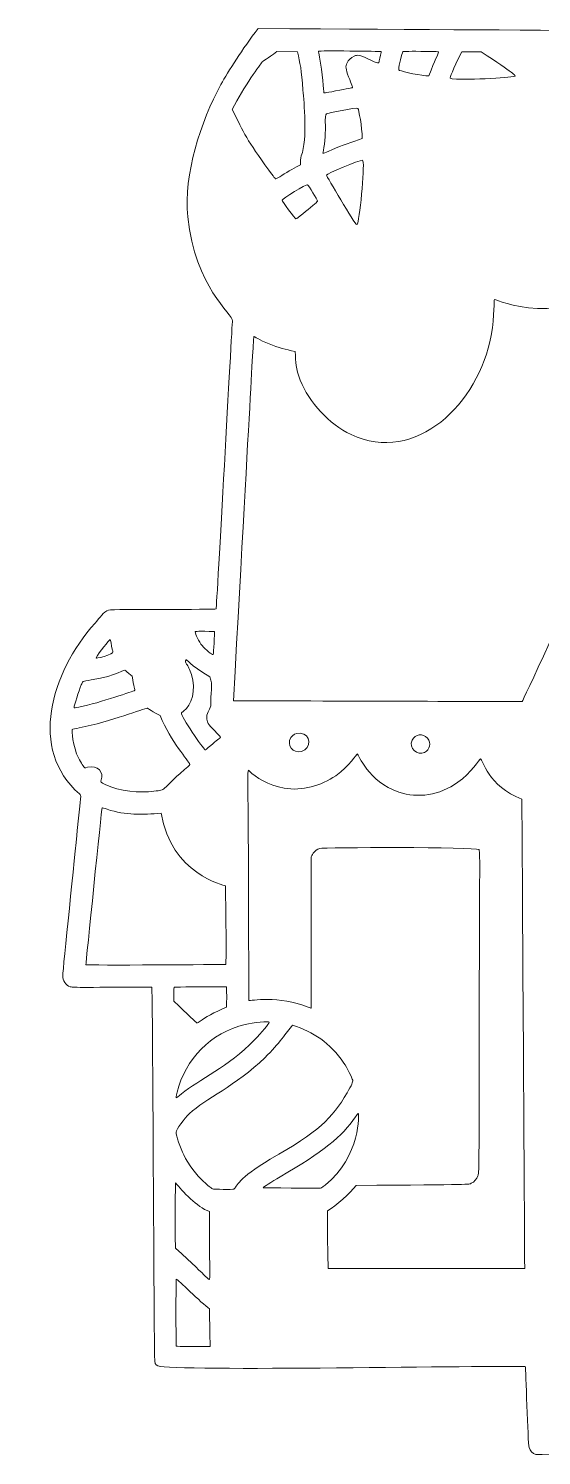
# Model space of a CAD drawing. Header units: inches. Extents: x -62.1 to -44.3, y 58.5 to 60.4.
# Drawn here: x -55.319 to -54.661, y 58.571 to 60.403 of the extents above; entities that cross this region are included whole.
import ezdxf

# ---------------------------------------------------------------- set-up
doc = ezdxf.new("R2010")
doc.units = ezdxf.units.IN
doc.header["$MEASUREMENT"] = 0
doc.layers.add('Gingerbread House 04', color=7, linetype='Continuous')

# ---------------------------------------------------------------- blocks, each defined once
blk = doc.blocks.new('block 4')
at = {"layer": 'Gingerbread House 04', "lineweight": 0}
for points, knots in [([(-53.4131, 59.4204), (-53.355, 59.4697), (-53.3706, 59.5539), (-53.4161, 59.6183), (-53.4228, 59.6279), (-53.4397, 59.6475), (-53.4398, 59.6477), (-53.4421, 59.6511), (-53.4474, 59.6554), (-53.4506, 59.6563), (-53.4558, 59.6579), (-53.5873, 59.6566), (-53.5884, 59.6579), (-53.5897, 59.6594), (-53.6087, 60.0219), (-53.6095, 60.0275), (-53.6111, 60.0397), (-53.4574, 60.1575), (-53.6424, 60.403), (-54.4774, 60.3982), (-54.1338, 60.3978), (-55.0249, 60.403), (-55.0451, 60.3765), (-55.0631, 60.3483), (-55.0726, 60.331), (-55.0988, 60.2832), (-55.1205, 60.216), (-55.1151, 60.1613), (-55.1063, 60.0715), (-55.0568, 60.0356), (-55.0578, 60.0278), (-55.0583, 60.0244), (-55.0779, 59.659), (-55.0788, 59.6579), (-55.08, 59.6566), (-55.2114, 59.6579), (-55.2167, 59.6563), (-55.2235, 59.6543), (-55.2279, 59.6467), (-55.2341, 59.6396), (-55.2915, 59.5747), (-55.3194, 59.4775), (-55.2542, 59.4203), (-55.251, 59.4175), (-55.2522, 59.4222), (-55.2569, 59.3732), (-55.2593, 59.3474), (-55.2755, 59.194), (-55.2755, 59.1874), (-55.2755, 59.1803), (-55.2719, 59.1748), (-55.2661, 59.1728), (-55.2627, 59.1717), (-55.2583, 59.1719), (-55.1612, 59.1723), (-55.1598, 59.1275), (-55.1586, 58.6983), (-55.1575, 58.6919), (-55.1567, 58.687), (-55.156, 58.6864), (-55.15, 58.6854), (-55.1131, 58.6788), (-54.6845, 58.6873), (-54.6821, 58.685), (-54.6814, 58.6842), (-54.6788, 58.5873), (-54.6771, 58.5812), (-54.676, 58.5772), (-54.6725, 58.5736), (-54.6687, 58.5723), (-54.6649, 58.571), (-54.0017, 58.571), (-53.998, 58.5724), (-53.9946, 58.5737), (-53.9912, 58.5775), (-53.9902, 58.5812), (-53.9888, 58.5863), (-53.9857, 58.6844), (-53.9852, 58.685), (-53.9828, 58.6874), (-53.5545, 58.6788), (-53.5172, 58.6854), (-53.5113, 58.6864), (-53.5106, 58.687), (-53.5098, 58.6919), (-53.5088, 58.698), (-53.5073, 59.131), (-53.5061, 59.1723), (-53.4095, 59.1719), (-53.4046, 59.1717), (-53.4012, 59.1728), (-53.3953, 59.1748), (-53.3918, 59.1803), (-53.3918, 59.1874), (-53.3918, 59.1922), (-53.3982, 59.2528), (-53.399, 59.262), (-53.4146, 59.4282), (-53.4174, 59.4167), (-53.4131, 59.4204)], [0, 0, 0, 0, 1, 1, 1, 2, 2, 2, 3, 3, 3, 4, 4, 4, 5, 5, 5, 6, 6, 6, 7, 7, 7, 8, 8, 8, 9, 9, 9, 10, 10, 10, 11, 11, 11, 12, 12, 12, 13, 13, 13, 14, 14, 14, 15, 15, 15, 16, 16, 16, 17, 17, 17, 18, 18, 18, 19, 19, 19, 20, 20, 20, 21, 21, 21, 22, 22, 22, 23, 23, 23, 24, 24, 24, 25, 25, 25, 26, 26, 26, 27, 27, 27, 28, 28, 28, 29, 29, 29, 30, 30, 30, 31, 31, 31, 32, 32, 32, 33, 33, 33, 33]), ([(-55.0202, 60.3595), (-55.0188, 60.361), (-55.0129, 60.3644), (-55.0009, 60.3733), (-55.0009, 60.3733), (-54.9745, 60.373), (-54.9745, 60.373), (-54.9709, 60.3583), (-54.9692, 60.3504), (-54.9673, 60.3238), (-54.9661, 60.3082), (-54.9611, 60.2618), (-54.9695, 60.2396), (-54.9707, 60.2365), (-54.9705, 60.2318), (-54.9705, 60.2281), (-54.9766, 60.2248), (-54.9862, 60.2195), (-54.9944, 60.2144), (-54.9983, 60.212), (-55.0018, 60.21), (-55.0021, 60.21), (-55.0028, 60.21), (-55.0048, 60.2125), (-55.0112, 60.2213), (-55.039, 60.2595), (-55.0434, 60.2686), (-55.058, 60.2991), (-55.0434, 60.3282), (-55.0213, 60.3582), (-55.0202, 60.3595)], [0, 0, 0, 0, 1, 1, 1, 2, 2, 2, 3, 3, 3, 4, 4, 4, 5, 5, 5, 6, 6, 6, 7, 7, 7, 8, 8, 8, 9, 9, 9, 10, 10, 10, 10]), ([(-54.867, 60.3735), (-54.8667, 60.3732), (-54.8689, 60.3652), (-54.8694, 60.3616), (-54.8701, 60.3576), (-54.8698, 60.3576), (-54.8839, 60.3642), (-54.8946, 60.3692), (-54.8971, 60.3696), (-54.9016, 60.3675), (-54.9059, 60.3655), (-54.9091, 60.3625), (-54.9108, 60.359), (-54.913, 60.3544), (-54.9126, 60.351), (-54.9087, 60.3411), (-54.9046, 60.3308), (-54.9035, 60.3275), (-54.9039, 60.3271), (-54.9044, 60.3267), (-54.9098, 60.3262), (-54.9256, 60.3229), (-54.9403, 60.3199), (-54.9399, 60.3199), (-54.9404, 60.3207), (-54.9412, 60.322), (-54.942, 60.3461), (-54.946, 60.3664), (-54.9468, 60.3702), (-54.9474, 60.3736), (-54.9474, 60.3739), (-54.9474, 60.3748), (-54.8673, 60.3738), (-54.867, 60.3735)], [0, 0, 0, 0, 1, 1, 1, 2, 2, 2, 3, 3, 3, 4, 4, 4, 5, 5, 5, 6, 6, 6, 7, 7, 7, 8, 8, 8, 9, 9, 9, 10, 10, 10, 11, 11, 11, 11]), ([(-54.8393, 60.3731), (-54.8389, 60.3737), (-54.8343, 60.3738), (-54.8161, 60.3737), (-54.7938, 60.3735), (-54.7934, 60.3735), (-54.7935, 60.3724), (-54.7936, 60.3707), (-54.7977, 60.363), (-54.8058, 60.3422), (-54.8141, 60.3419), (-54.8392, 60.3477), (-54.8433, 60.3493), (-54.8442, 60.3496), (-54.8445, 60.3502), (-54.8445, 60.3513), (-54.8445, 60.3543), (-54.8403, 60.3719), (-54.8393, 60.3731)], [0, 0, 0, 0, 1, 1, 1, 2, 2, 2, 3, 3, 3, 4, 4, 4, 5, 5, 5, 6, 6, 6, 6]), ([(-54.7635, 60.3732), (-54.7635, 60.3732), (-54.7386, 60.3732), (-54.7386, 60.3732), (-54.6956, 60.3446), (-54.6935, 60.3424), (-54.6957, 60.3417), (-54.6998, 60.3405), (-54.7141, 60.3394), (-54.7336, 60.3386), (-54.7338, 60.3386), (-54.7758, 60.3367), (-54.7783, 60.3392), (-54.7789, 60.3398), (-54.7755, 60.3493), (-54.7635, 60.3732)], [0, 0, 0, 0, 1, 1, 1, 2, 2, 2, 3, 3, 3, 4, 4, 4, 5, 5, 5, 5]), ([(-54.9385, 60.277), (-54.9388, 60.2902), (-54.9386, 60.2926), (-54.9373, 60.2933), (-54.936, 60.294), (-54.8986, 60.3024), (-54.8967, 60.3004), (-54.8956, 60.2992), (-54.8916, 60.2765), (-54.8912, 60.2618), (-54.904, 60.2575), (-54.9171, 60.2531), (-54.9304, 60.2473), (-54.9422, 60.2422), (-54.9421, 60.2424), (-54.9416, 60.2442), (-54.9399, 60.2501), (-54.9383, 60.2672), (-54.9385, 60.277)], [0, 0, 0, 0, 1, 1, 1, 2, 2, 2, 3, 3, 3, 4, 4, 4, 5, 5, 5, 6, 6, 6, 6]), ([(-54.8909, 60.234), (-54.8873, 60.234), (-54.8938, 60.1637), (-54.8974, 60.1523), (-54.8976, 60.1518), (-54.898, 60.1513), (-54.8984, 60.1513), (-54.9005, 60.1514), (-54.9373, 60.2142), (-54.9373, 60.2148), (-54.9373, 60.2165), (-54.895, 60.234), (-54.8909, 60.234)], [0, 0, 0, 0, 1, 1, 1, 2, 2, 2, 3, 3, 3, 4, 4, 4, 4]), ([(-54.9614, 60.2025), (-54.9605, 60.2019), (-54.9483, 60.1828), (-54.9488, 60.1814), (-54.9492, 60.1803), (-54.9582, 60.1725), (-54.9675, 60.1651), (-54.972, 60.1615), (-54.9759, 60.1586), (-54.9763, 60.1586), (-54.9773, 60.1586), (-54.9944, 60.1816), (-54.9942, 60.1826), (-54.9939, 60.1846), (-54.9628, 60.2034), (-54.9614, 60.2025)], [0, 0, 0, 0, 1, 1, 1, 2, 2, 2, 3, 3, 3, 4, 4, 4, 5, 5, 5, 5]), ([(-54.686, 59.5391), (-54.6887, 59.5386), (-54.9211, 59.5398), (-55.0566, 59.5398), (-55.0336, 59.9536), (-55.0307, 60.0072), (-55.0304, 60.0076), (-55.03, 60.0079), (-55.0235, 60.0033), (-55.0106, 59.998), (-54.9985, 59.993), (-54.9899, 59.9912), (-54.9773, 59.9883), (-54.9766, 59.974), (-54.9766, 59.9666), (-54.9708, 59.9515), (-54.9596, 59.9228), (-54.9338, 59.8951), (-54.9056, 59.8818), (-54.8224, 59.8423), (-54.742, 59.9215), (-54.7258, 60.0091), (-54.7209, 60.0355), (-54.7227, 60.0552), (-54.7217, 60.0552), (-54.7186, 60.0552), (-54.6993, 60.045), (-54.6662, 60.0436), (-54.6004, 60.0409), (-54.5529, 60.0848), (-54.5516, 60.0848), (-54.5499, 60.0848), (-54.5252, 60.0382), (-54.4922, 60.022), (-54.4754, 60.0137), (-54.4655, 60.0155), (-54.4663, 60.0136), (-54.4664, 60.0134), (-54.685, 59.5393), (-54.686, 59.5391)], [0, 0, 0, 0, 1, 1, 1, 2, 2, 2, 3, 3, 3, 4, 4, 4, 5, 5, 5, 6, 6, 6, 7, 7, 7, 8, 8, 8, 9, 9, 9, 10, 10, 10, 11, 11, 11, 12, 12, 12, 13, 13, 13, 13]), ([(-55.2328, 59.5952), (-55.2293, 59.6012), (-55.2158, 59.6186), (-55.2147, 59.6186), (-55.214, 59.6186), (-55.2132, 59.6109), (-55.212, 59.6063), (-55.2116, 59.6047), (-55.2112, 59.6028), (-55.2112, 59.6023), (-55.2112, 59.6011), (-55.215, 59.5993), (-55.2226, 59.5969), (-55.2291, 59.5948), (-55.2334, 59.5941), (-55.2328, 59.5952)], [0, 0, 0, 0, 1, 1, 1, 2, 2, 2, 3, 3, 3, 4, 4, 4, 5, 5, 5, 5]), ([(-55.0807, 59.6289), (-55.0808, 59.6277), (-55.0818, 59.6003), (-55.0826, 59.5995), (-55.0836, 59.5984), (-55.0927, 59.6057), (-55.0968, 59.6108), (-55.1008, 59.6156), (-55.1056, 59.6254), (-55.1056, 59.6285), (-55.1056, 59.6293), (-55.1015, 59.6292), (-55.0807, 59.6289)], [0, 0, 0, 0, 1, 1, 1, 2, 2, 2, 3, 3, 3, 4, 4, 4, 4]), ([(-55.2519, 59.5602), (-55.2498, 59.5653), (-55.2511, 59.5647), (-55.2389, 59.5666), (-55.2045, 59.5721), (-55.1967, 59.5815), (-55.1948, 59.5784), (-55.1946, 59.5781), (-55.1935, 59.5772), (-55.1863, 59.5717), (-55.1851, 59.5579), (-55.182, 59.554), (-55.1834, 59.5531), (-55.184, 59.5528), (-55.2269, 59.5376), (-55.2548, 59.5317), (-55.259, 59.5308), (-55.261, 59.5306), (-55.261, 59.5312), (-55.261, 59.5337), (-55.2551, 59.5527), (-55.2519, 59.5602)], [0, 0, 0, 0, 1, 1, 1, 2, 2, 2, 3, 3, 3, 4, 4, 4, 5, 5, 5, 6, 6, 6, 7, 7, 7, 7]), ([(-55.1232, 59.5243), (-55.123, 59.5247), (-55.1219, 59.5257), (-55.1206, 59.5266), (-55.1103, 59.5339), (-55.104, 59.5539), (-55.1105, 59.5736), (-55.1125, 59.5798), (-55.1147, 59.5844), (-55.1167, 59.587), (-55.1185, 59.5892), (-55.1187, 59.5911), (-55.1173, 59.5925), (-55.1162, 59.5937), (-55.1137, 59.586), (-55.087, 59.5708), (-55.0824, 59.5576), (-55.0855, 59.5593), (-55.0855, 59.5366), (-55.0855, 59.5277), (-55.0908, 59.5271), (-55.0908, 59.5183), (-55.0908, 59.5124), (-55.0895, 59.5102), (-55.0806, 59.5013), (-55.0765, 59.4972), (-55.0732, 59.4935), (-55.0732, 59.4932), (-55.0732, 59.4924), (-55.0788, 59.4886), (-55.0857, 59.4825), (-55.0907, 59.4782), (-55.0922, 59.4765), (-55.0931, 59.4771), (-55.0948, 59.4783), (-55.1248, 59.5202), (-55.1232, 59.5243)], [0, 0, 0, 0, 1, 1, 1, 2, 2, 2, 3, 3, 3, 4, 4, 4, 5, 5, 5, 6, 6, 6, 7, 7, 7, 8, 8, 8, 9, 9, 9, 10, 10, 10, 11, 11, 11, 12, 12, 12, 12]), ([(-55.255, 59.4657), (-55.2631, 59.4819), (-55.2642, 59.5022), (-55.2634, 59.503), (-55.2631, 59.5032), (-55.259, 59.5042), (-55.2543, 59.5051), (-55.214, 59.5131), (-55.1709, 59.5303), (-55.1673, 59.5303), (-55.1657, 59.5303), (-55.1661, 59.5288), (-55.1507, 59.521), (-55.1368, 59.4873), (-55.1141, 59.4626), (-55.1125, 59.4585), (-55.1122, 59.4577), (-55.1122, 59.4577), (-55.1194, 59.4515), (-55.1512, 59.424), (-55.1412, 59.4258), (-55.1586, 59.4238), (-55.1766, 59.4217), (-55.2026, 59.4231), (-55.221, 59.4325), (-55.227, 59.4355), (-55.227, 59.4356), (-55.2261, 59.4383), (-55.2228, 59.4474), (-55.2301, 59.4582), (-55.2437, 59.4545), (-55.2454, 59.4541), (-55.2469, 59.4537), (-55.2471, 59.4537), (-55.2478, 59.4537), (-55.2528, 59.4614), (-55.255, 59.4657)], [0, 0, 0, 0, 1, 1, 1, 2, 2, 2, 3, 3, 3, 4, 4, 4, 5, 5, 5, 6, 6, 6, 7, 7, 7, 8, 8, 8, 9, 9, 9, 10, 10, 10, 11, 11, 11, 12, 12, 12, 12]), ([(-54.9829, 59.4926), (-54.9807, 59.4961), (-54.9767, 59.4986), (-54.9711, 59.4983), (-54.9567, 59.4976), (-54.9563, 59.4785), (-54.9691, 59.475), (-54.9801, 59.4719), (-54.9888, 59.483), (-54.9829, 59.4926)], [0, 0, 0, 0, 1, 1, 1, 2, 2, 2, 3, 3, 3, 3]), ([(-54.8273, 59.4892), (-54.8236, 59.4973), (-54.8134, 59.4986), (-54.8075, 59.4917), (-54.8024, 59.4857), (-54.8042, 59.4773), (-54.8114, 59.4736), (-54.8203, 59.4691), (-54.8319, 59.4792), (-54.8273, 59.4892)], [0, 0, 0, 0, 1, 1, 1, 2, 2, 2, 3, 3, 3, 3]), ([(-54.9349, 58.8109), (-54.9357, 58.8294), (-54.9357, 58.8347), (-54.9357, 58.885), (-54.9242, 58.8918), (-54.9073, 58.9074), (-54.899, 58.9176), (-54.747, 58.9189), (-54.7548, 58.9188), (-54.7513, 58.9204), (-54.7474, 58.9221), (-54.7443, 58.9257), (-54.7428, 58.9302), (-54.7414, 58.9344), (-54.7413, 58.9304), (-54.7411, 59.1463), (-54.7409, 59.3348), (-54.7396, 59.3467), (-54.7417, 59.3489), (-54.7451, 59.3523), (-54.9421, 59.3517), (-54.9458, 59.3504), (-54.953, 59.3478), (-54.9544, 59.344), (-54.9566, 59.3394), (-54.9566, 59.2846), (-54.9566, 59.1458), (-54.957, 59.1454), (-54.9572, 59.1452), (-54.9588, 59.1457), (-54.9606, 59.1465), (-54.9981, 59.1621), (-55.0356, 59.1544), (-55.0366, 59.1553), (-55.037, 59.1557), (-55.0371, 59.3157), (-55.0377, 59.4007), (-55.0382, 59.4553), (-55.0383, 59.4523), (-55.036, 59.4497), (-55.029, 59.442), (-55.0111, 59.4309), (-54.9916, 59.4277), (-54.9681, 59.4238), (-54.944, 59.4308), (-54.9253, 59.4437), (-54.9071, 59.4563), (-54.8984, 59.4715), (-54.8976, 59.4716), (-54.8963, 59.4717), (-54.8835, 59.4358), (-54.8444, 59.4227), (-54.8196, 59.4144), (-54.7925, 59.4184), (-54.7684, 59.4353), (-54.752, 59.4467), (-54.74, 59.4655), (-54.7395, 59.4654), (-54.7367, 59.4652), (-54.7301, 59.4303), (-54.6864, 59.4136), (-54.6864, 59.4135), (-54.6834, 58.9216), (-54.6828, 58.8109), (-54.6828, 58.8109), (-54.9349, 58.8109), (-54.9349, 58.8109)], [0, 0, 0, 0, 1, 1, 1, 2, 2, 2, 3, 3, 3, 4, 4, 4, 5, 5, 5, 6, 6, 6, 7, 7, 7, 8, 8, 8, 9, 9, 9, 10, 10, 10, 11, 11, 11, 12, 12, 12, 13, 13, 13, 14, 14, 14, 15, 15, 15, 16, 16, 16, 17, 17, 17, 18, 18, 18, 19, 19, 19, 20, 20, 20, 21, 21, 21, 22, 22, 22, 22]), ([(-55.2459, 59.2011), (-55.2459, 59.2014), (-55.2256, 59.4021), (-55.2251, 59.4026), (-55.225, 59.4027), (-55.222, 59.4018), (-55.2185, 59.4006), (-55.195, 59.3929), (-55.1734, 59.3933), (-55.1494, 59.3957), (-55.1365, 59.3174), (-55.0678, 59.303), (-55.0669, 59.3023), (-55.0666, 59.302), (-55.0652, 59.2018), (-55.0665, 59.2014), (-55.0671, 59.2012), (-55.2459, 59.2), (-55.2459, 59.2011)], [0, 0, 0, 0, 1, 1, 1, 2, 2, 2, 3, 3, 3, 4, 4, 4, 5, 5, 5, 6, 6, 6, 6]), ([(-55.0656, 59.1466), (-55.0815, 59.14), (-55.0933, 59.133), (-55.0994, 59.1284), (-55.1011, 59.1272), (-55.1028, 59.1262), (-55.1033, 59.1262), (-55.1042, 59.1262), (-55.1152, 59.137), (-55.133, 59.1544), (-55.133, 59.1552), (-55.1331, 59.1718), (-55.1326, 59.1722), (-55.1322, 59.1724), (-55.1151, 59.1725), (-55.0656, 59.1728), (-55.0651, 59.16), (-55.0649, 59.1589), (-55.0656, 59.1466)], [0, 0, 0, 0, 1, 1, 1, 2, 2, 2, 3, 3, 3, 4, 4, 4, 5, 5, 5, 6, 6, 6, 6]), ([(-55.1288, 59.0374), (-55.1182, 59.0799), (-55.086, 59.1134), (-55.0416, 59.1244), (-55.0311, 59.127), (-55.0106, 59.1289), (-55.0106, 59.1272), (-55.0106, 59.1258), (-55.0206, 59.114), (-55.0297, 59.1046), (-55.0636, 59.0697), (-55.1002, 59.0539), (-55.1233, 59.0351), (-55.1268, 59.0323), (-55.1297, 59.03), (-55.1299, 59.03), (-55.1305, 59.03), (-55.1302, 59.0318), (-55.1288, 59.0374)], [0, 0, 0, 0, 1, 1, 1, 2, 2, 2, 3, 3, 3, 4, 4, 4, 5, 5, 5, 6, 6, 6, 6]), ([(-55.0561, 58.913), (-55.0571, 58.9123), (-55.0823, 58.9126), (-55.0835, 58.9133), (-55.0849, 58.9141), (-55.0894, 58.9177), (-55.0951, 58.9229), (-55.1038, 58.9305), (-55.1145, 58.945), (-55.1203, 58.9568), (-55.1248, 58.9659), (-55.1302, 58.9819), (-55.1302, 58.9861), (-55.1302, 58.989), (-55.1194, 59.0039), (-55.1128, 59.0102), (-55.0933, 59.0286), (-55.0534, 59.0455), (-55.0162, 59.0817), (-54.997, 59.1004), (-54.9889, 59.1136), (-54.9806, 59.1235), (-54.9539, 59.1143), (-54.933, 59.1015), (-54.9148, 59.0748), (-54.9113, 59.0697), (-54.904, 59.0554), (-54.9035, 59.0527), (-54.9031, 59.0504), (-54.9046, 59.047), (-54.9108, 59.0364), (-54.9302, 59.0033), (-54.9473, 58.9868), (-55.0092, 58.9512), (-55.0521, 58.9264), (-55.0515, 58.9164), (-55.0561, 58.913)], [0, 0, 0, 0, 1, 1, 1, 2, 2, 2, 3, 3, 3, 4, 4, 4, 5, 5, 5, 6, 6, 6, 7, 7, 7, 8, 8, 8, 9, 9, 9, 10, 10, 10, 11, 11, 11, 12, 12, 12, 12]), ([(-54.9458, 58.914), (-54.9462, 58.9144), (-55.0184, 58.9143), (-55.0184, 58.9148), (-55.0184, 58.9155), (-55.0084, 58.9219), (-54.9964, 58.9289), (-54.942, 58.9605), (-54.9169, 58.9805), (-54.8999, 59.0056), (-54.8984, 59.0079), (-54.8969, 59.01), (-54.8966, 59.0101), (-54.8947, 59.0113), (-54.8935, 58.9549), (-54.9388, 58.9181), (-54.9424, 58.9152), (-54.9453, 58.9135), (-54.9458, 58.914)], [0, 0, 0, 0, 1, 1, 1, 2, 2, 2, 3, 3, 3, 4, 4, 4, 5, 5, 5, 6, 6, 6, 6]), ([(-55.131, 58.9212), (-55.1219, 58.9104), (-55.1034, 58.8895), (-55.0874, 58.8843), (-55.087, 58.8246), (-55.0869, 58.7982), (-55.0871, 58.7976), (-55.0876, 58.7958), (-55.0857, 58.7952), (-55.1307, 58.8371), (-55.1315, 58.8445), (-55.1313, 58.8683), (-55.131, 58.9212)], [0, 0, 0, 0, 1, 1, 1, 2, 2, 2, 3, 3, 3, 4, 4, 4, 4]), ([(-55.1299, 58.7113), (-55.1304, 58.7121), (-55.1304, 58.7975), (-55.1299, 58.7974), (-55.1283, 58.7974), (-55.098, 58.7667), (-55.0872, 58.7594), (-55.0871, 58.7533), (-55.0872, 58.7478), (-55.0868, 58.728), (-55.0868, 58.728), (-55.0865, 58.7108), (-55.0865, 58.7108), (-55.1011, 58.7108), (-55.1295, 58.7108), (-55.1299, 58.7113)], [0, 0, 0, 0, 1, 1, 1, 2, 2, 2, 3, 3, 3, 4, 4, 4, 5, 5, 5, 5])]:
    blk.add_open_spline(points, degree=3, knots=knots, dxfattribs=at)

msp = doc.modelspace()

# ---------------------------------------------------------------- block references
at = {"layer": 'Gingerbread House 04'}
msp.add_blockref('block 4', (0, 0), dxfattribs=at)

doc.saveas('drawing.dxf')
